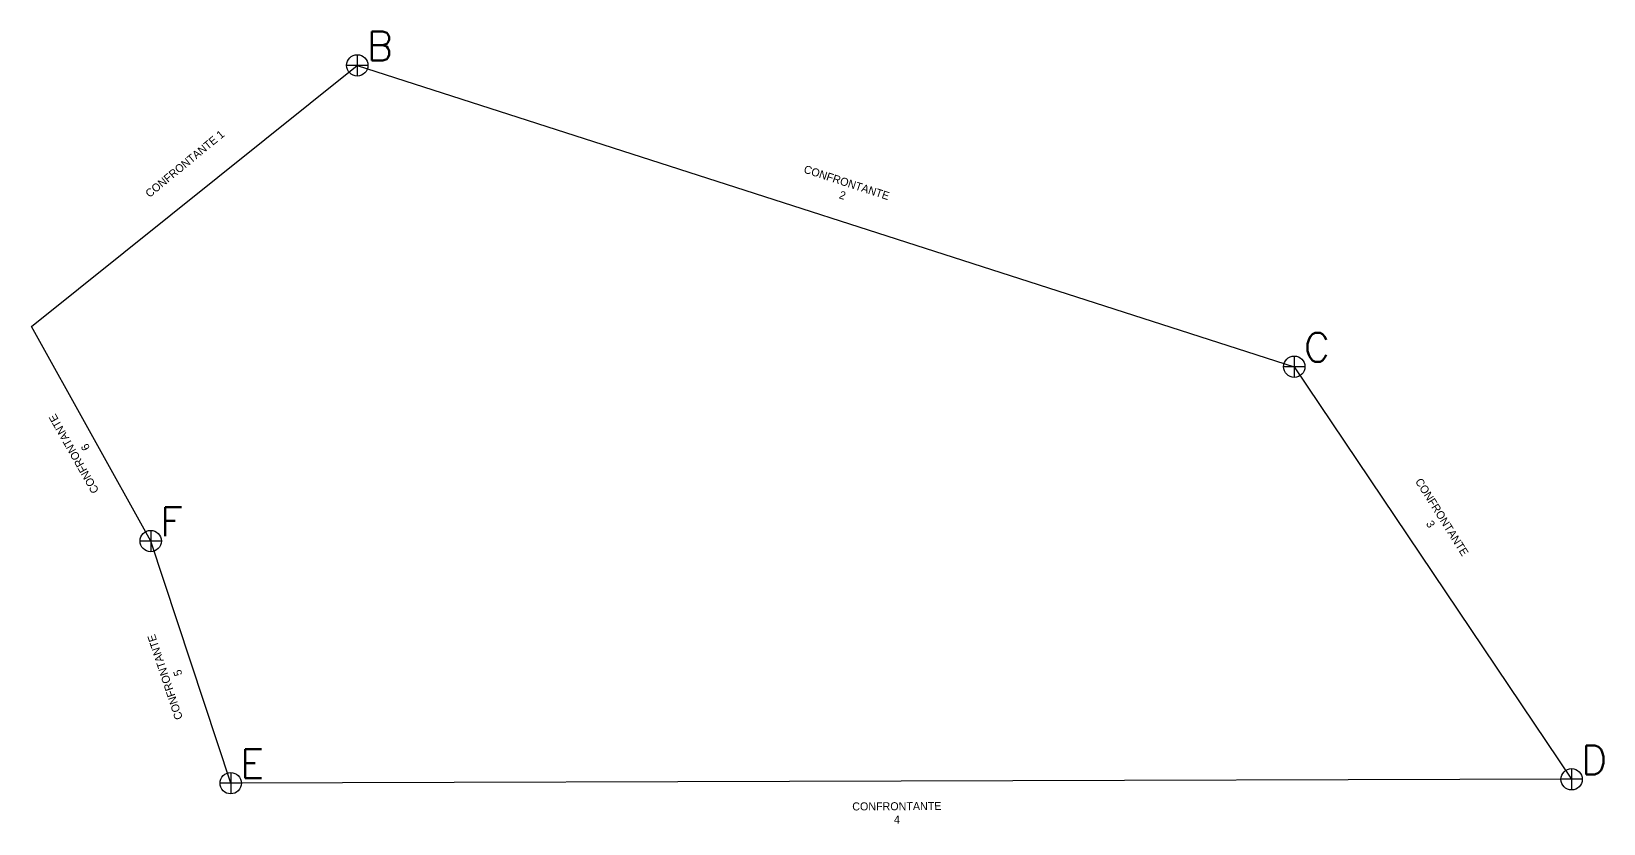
# Model space of a CAD drawing. Header units: millimetres. Extents: x -127 to 4076, y -110 to 475.
# Drawn here: x 1026.5 to 1156.2, y 76.3 to 141.7 of the extents above; entities that cross this region are included whole.
import ezdxf

# ---------------------------------------------------------------- set-up
doc = ezdxf.new("R2010")
doc.units = ezdxf.units.MM
doc.layers.add('AR-ALV', color=4, linetype='Continuous')
doc.styles.add('Romans', font='romans.shx')

msp = doc.modelspace()

# ---------------------------------------------------------------- linework, layer by layer
for p, q in [((1054.278, 138.886), (1052.517, 138.886)), ((1053.397, 139.767), (1053.397, 138.006)), ((1130.695, 114.905), (1130.695, 113.144)), ((1131.575, 114.025), (1129.814, 114.025)), ((1036.36, 100.522), (1036.36, 98.761)), ((1037.241, 99.641), (1035.48, 99.641)), ((1042.959, 80.552), (1042.959, 78.791)), ((1153.571, 80.87), (1153.571, 79.109)), ((1043.84, 79.671), (1042.079, 79.671)), ((1154.451, 79.99), (1152.691, 79.99))]:
    msp.add_line(p, q)
for centre in [(1053.397, 138.886), (1053.397, 138.886), (1130.695, 114.025), (1130.695, 114.025), (1036.36, 99.641), (1036.36, 99.641), (1042.959, 79.671), (1042.959, 79.671), (1153.571, 79.99), (1153.571, 79.99)]:
    msp.add_circle(centre, 0.88)
at = {"layer": 'AR-ALV'}
for p, q in [((1026.523, 117.339), (1053.397, 138.886)), ((1053.397, 138.886), (1130.695, 114.025)), ((1036.36, 99.641), (1026.523, 117.339)), ((1130.695, 114.025), (1153.571, 79.99)), ((1042.959, 79.671), (1036.36, 99.641)), ((1153.571, 79.99), (1042.959, 79.671))]:
    msp.add_line(p, q, dxfattribs=at)

# ---------------------------------------------------------------- texts
at = {"char_height": 2.392, "attachment_point": 1, "style": 'Romans'}
for s, insert in [('B', (1054.189, 141.688)), ('C', (1131.486, 116.827)), ('F', (1037.151, 102.443)), ('E', (1043.75, 82.474)), ('D', (1154.362, 82.792))]:
    msp.add_mtext_dynamic_manual_height_columns(s, width=5.82259, gutter_width=3.588, heights=[0], dxfattribs=dict(at, insert=insert))
at = {"char_height": 0.66, "attachment_point": 5}
for s, width, gutter_width, insert, rotation in [('CONFRONTANTE 1', 8.68916, 0.33, (1039.177, 130.767), 39.50334), ('CONFRONTANTE 2', 4.34458, 0.165, (1093.602, 128.7), 341.91425), ('CONFRONTANTE 6', 4.34458, 0.165, (1030.501, 107.118), 119.54067), ('CONFRONTANTE 3', 4.34458, 0.165, (1142.406, 101.334), 302.10876), ('CONFRONTANTE 5', 4.34458, 0.165, (1038.073, 88.595), 108.38493), ('CONFRONTANTE 4', 4.34458, 0.165, (1097.913, 77.219), 0.27382)]:
    msp.add_mtext_dynamic_manual_height_columns(s, width=width, gutter_width=gutter_width, heights=[0], dxfattribs=dict(at, insert=insert, rotation=rotation))

doc.saveas('drawing.dxf')
